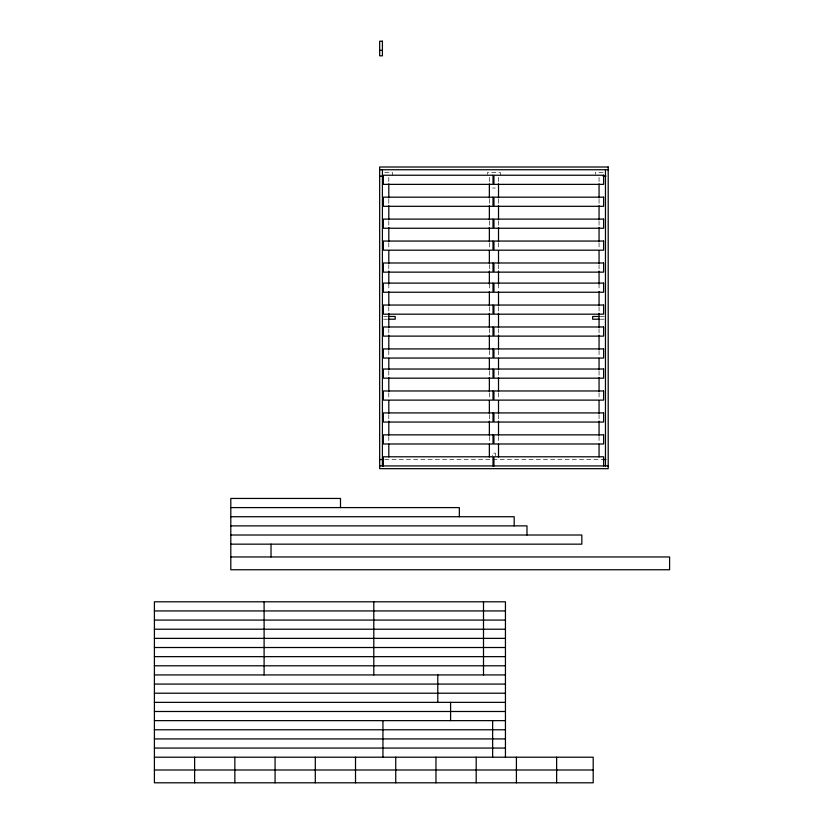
<?xml version="1.0" encoding="UTF-8"?>
<svg xmlns="http://www.w3.org/2000/svg" width="824" height="824" viewBox="0 0 824 824"><rect width="100%" height="100%" fill="white"/><g stroke="black" fill="none" stroke-linecap="round" stroke-linejoin="round"><path stroke-width="0.62" stroke-dasharray="4.12 3.09" d="M384.787 172.484L392.461 172.484L392.461 175.234M603.086 172.484L595.402 172.484L595.402 174.317M492.567 188.027L495.306 188.027M383.685 316.468L387.527 316.468M600.346 316.468L604.177 316.468M383.685 319.207L387.527 319.207M600.346 319.207L604.177 319.207M384.798 459.534L603.065 459.534M599.058 177.428L599.058 183.834M599.058 199.223L599.058 204.352M599.058 221.028L599.058 226.157M599.058 242.823L599.058 247.952M599.058 264.628L599.058 269.757M599.058 283.858L599.058 290.275M599.058 306.94L599.058 312.069M599.058 328.735L599.058 335.152M599.058 350.54L599.058 356.947M599.058 371.058L599.058 377.464M599.058 392.852L599.058 397.982M599.058 414.657L599.058 419.787M599.058 436.452L599.058 442.859M500.333 175.234L500.333 172.484L487.54 172.484L487.54 174.317M498.51 177.428L498.51 183.834M498.51 199.223L498.51 204.352M498.51 221.028L498.51 226.157M498.51 242.823L498.51 247.952M498.51 264.628L498.51 269.757M498.51 283.858L498.51 290.275M498.51 306.94L498.51 312.069M498.51 328.735L498.51 335.152M498.51 350.54L498.51 356.947M498.51 371.058L498.51 377.464M498.51 392.852L498.51 397.982M498.51 414.657L498.51 419.787M498.51 436.452L498.51 442.859M495.306 455.693L495.306 453.138L492.567 453.138L492.567 455.693M489.363 177.428L489.363 183.834M489.363 199.223L489.363 204.352M489.363 221.028L489.363 226.157M489.363 242.823L489.363 247.952M489.363 264.628L489.363 269.757M489.363 283.858L489.363 290.275M489.363 306.94L489.363 312.069M489.363 328.735L489.363 335.152M489.363 350.54L489.363 356.947M489.363 371.058L489.363 377.464M489.363 392.852L489.363 397.982M489.363 414.657L489.363 419.787M489.363 436.452L489.363 442.859M388.804 177.428L388.804 183.834M388.804 199.223L388.804 204.352M388.804 221.028L388.804 226.157M388.804 242.823L388.804 247.952M388.804 264.628L388.804 269.757M388.804 283.858L388.804 290.275M388.804 306.94L388.804 312.069M388.804 328.735L388.804 335.152M388.804 350.54L388.804 356.947M388.804 371.058L388.804 377.464M388.804 392.852L388.804 397.982M388.804 414.657L388.804 419.787M388.804 436.452L388.804 442.859"/><path stroke-width="1.24" d="M379.668 50.346L382.408 50.346M379.668 169.744L608.205 169.744M379.668 176.14L383.098 176.14M603.065 176.14L605.918 176.14M388.804 316.468L395.211 316.468L395.211 319.207L388.804 319.207M599.058 316.468L592.662 316.468L592.662 319.207L599.058 319.207M379.668 459.534L383.098 459.534M603.065 459.534L605.918 459.534M379.668 465.931L608.205 465.931M230.802 507.594L459.339 507.594L459.339 516.73M230.802 516.73L514.186 516.73L514.186 525.877M230.802 525.877L526.989 525.877L526.989 535.013M230.802 535.013L581.837 535.013L581.837 544.159L230.802 544.159M230.802 556.962L669.593 556.962L669.593 569.755L230.802 569.755L230.802 498.448L340.497 498.448L340.497 507.594M154.407 610.934L505.442 610.934M154.407 620.081L505.442 620.081M154.407 629.217L505.442 629.217M154.407 638.363L505.442 638.363M154.407 647.51L505.442 647.51M154.407 656.646L505.442 656.646M154.407 665.792L505.442 665.792M154.407 674.928L505.442 674.928M154.407 684.074L505.442 684.074M154.407 693.211L505.442 693.211M154.407 702.357L505.442 702.357M154.407 711.493L505.442 711.493M154.407 720.639L505.442 720.639M154.407 729.776L505.442 729.776M154.407 738.922L505.442 738.922M154.407 748.058L505.442 748.058M154.407 757.205L593.198 757.205L593.198 782.8L154.407 782.8L154.407 601.798L505.442 601.798L505.442 757.205M154.407 769.997L556.633 769.997M557.168 769.997L593.198 769.997M605.465 169.744L605.465 465.931M603.631 465.931L603.631 456.795L493.937 456.795L493.937 465.931M599.058 183.834L599.058 197.945M599.058 205.639L599.058 219.74M599.058 227.434L599.058 241.545M599.058 250.517L599.058 263.34M599.058 271.034L599.058 283.858M599.058 291.552L599.058 305.653M599.058 313.347L599.058 327.458M599.058 335.152L599.058 349.252M599.058 358.234L599.058 369.77M599.058 377.464L599.058 391.575M599.058 400.546L599.058 413.37M599.058 421.064L599.058 435.175M599.058 444.146L599.058 456.97M556.633 757.205L556.633 782.8M516.411 757.205L516.411 782.8M498.51 183.834L498.51 197.945M498.51 205.639L498.51 219.74M498.51 227.434L498.51 241.545M498.51 250.517L498.51 263.34M498.51 271.034L498.51 283.858M498.51 291.552L498.51 305.653M498.51 313.347L498.51 327.458M498.51 335.152L498.51 349.252M498.51 358.234L498.51 369.77M498.51 377.464L498.51 391.575M498.51 400.546L498.51 413.37M498.51 421.064L498.51 435.175M498.51 444.146L498.51 456.97M493.02 465.931L493.02 456.795L383.325 456.795L383.325 465.931M492.639 720.639L492.639 757.205M489.363 183.834L489.363 197.945M489.363 205.639L489.363 219.74M489.363 227.434L489.363 241.545M489.363 250.517L489.363 263.34M489.363 271.034L489.363 283.858M489.363 291.552L489.363 305.653M489.363 313.347L489.363 327.458M489.363 335.152L489.363 349.252M489.363 358.234L489.363 369.77M489.363 377.464L489.363 391.575M489.363 400.546L489.363 413.37M489.363 421.064L489.363 435.175M489.363 444.146L489.363 456.97M483.503 601.798L483.503 674.928M476.19 757.205L476.19 782.8M450.594 702.357L450.594 720.639M437.791 674.928L437.791 702.357M435.958 757.205L435.958 782.8M395.736 757.205L395.736 782.8M388.804 183.834L388.804 197.945M388.804 205.639L388.804 219.74M388.804 227.434L388.804 241.545M388.804 250.517L388.804 263.34M388.804 271.034L388.804 283.858M388.804 291.552L388.804 305.653M388.804 313.347L388.804 327.458M388.804 335.152L388.804 349.252M388.804 358.234L388.804 369.77M388.804 377.464L388.804 391.575M388.804 400.546L388.804 413.37M388.804 421.064L388.804 435.175M388.804 444.146L388.804 456.97M382.944 720.639L382.944 757.205M382.408 169.744L382.408 465.931M373.797 601.798L373.797 674.928M355.515 757.205L355.515 782.8M315.293 757.205L315.293 782.8M275.072 757.205L275.072 782.8M271.024 544.159L271.024 556.962M264.102 601.798L264.102 674.928M234.85 757.205L234.85 782.8M194.629 757.205L194.629 782.8M382.408 41.2L379.668 41.2L379.668 55.826L382.408 55.826L382.408 41.2M608.205 167.004L379.668 167.004L379.668 468.671L608.205 468.671L608.205 167.004M493.02 175.234L383.325 175.234L383.325 184.37L493.02 184.37L493.02 175.234M603.631 175.234L493.937 175.234L493.937 184.37L603.631 184.37L603.631 175.234M493.02 197.173L383.325 197.173L383.325 206.309L493.02 206.309L493.02 197.173M603.631 197.173L493.937 197.173L493.937 206.309L603.631 206.309L603.631 197.173M493.02 219.112L383.325 219.112L383.325 228.248L493.02 228.248L493.02 219.112M603.631 219.112L493.937 219.112L493.937 228.248L603.631 228.248L603.631 219.112M493.02 241.051L383.325 241.051L383.325 250.187L493.02 250.187L493.02 241.051M603.631 241.051L493.937 241.051L493.937 250.187L603.631 250.187L603.631 241.051M493.02 262.99L383.325 262.99L383.325 272.136L493.02 272.136L493.02 262.99M603.631 262.99L493.937 262.99L493.937 272.136L603.631 272.136L603.631 262.99M493.02 283.106L383.325 283.106L383.325 292.242L493.02 292.242L493.02 283.106M603.631 283.106L493.937 283.106L493.937 292.242L603.631 292.242L603.631 283.106M493.02 305.045L383.325 305.045L383.325 314.181L493.02 314.181L493.02 305.045M603.631 305.045L493.937 305.045L493.937 314.181L603.631 314.181L603.631 305.045M493.02 326.984L383.325 326.984L383.325 336.12L493.02 336.12L493.02 326.984M603.631 326.984L493.937 326.984L493.937 336.12L603.631 336.12L603.631 326.984M493.02 348.923L383.325 348.923L383.325 358.059L493.02 358.059L493.02 348.923M603.631 348.923L493.937 348.923L493.937 358.059L603.631 358.059L603.631 348.923M493.02 369.028L383.325 369.028L383.325 378.175L493.02 378.175L493.02 369.028M603.631 369.028L493.937 369.028L493.937 378.175L603.631 378.175L603.631 369.028M493.02 390.967L383.325 390.967L383.325 400.114L493.02 400.114L493.02 390.967M603.631 390.967L493.937 390.967L493.937 400.114L603.631 400.114L603.631 390.967M493.02 412.917L383.325 412.917L383.325 422.053L493.02 422.053L493.02 412.917M603.631 412.917L493.937 412.917L493.937 422.053L603.631 422.053L603.631 412.917M493.02 434.856L383.325 434.856L383.325 443.992L493.02 443.992L493.02 434.856M603.631 434.856L493.937 434.856L493.937 443.992L603.631 443.992L603.631 434.856"/></g></svg>
